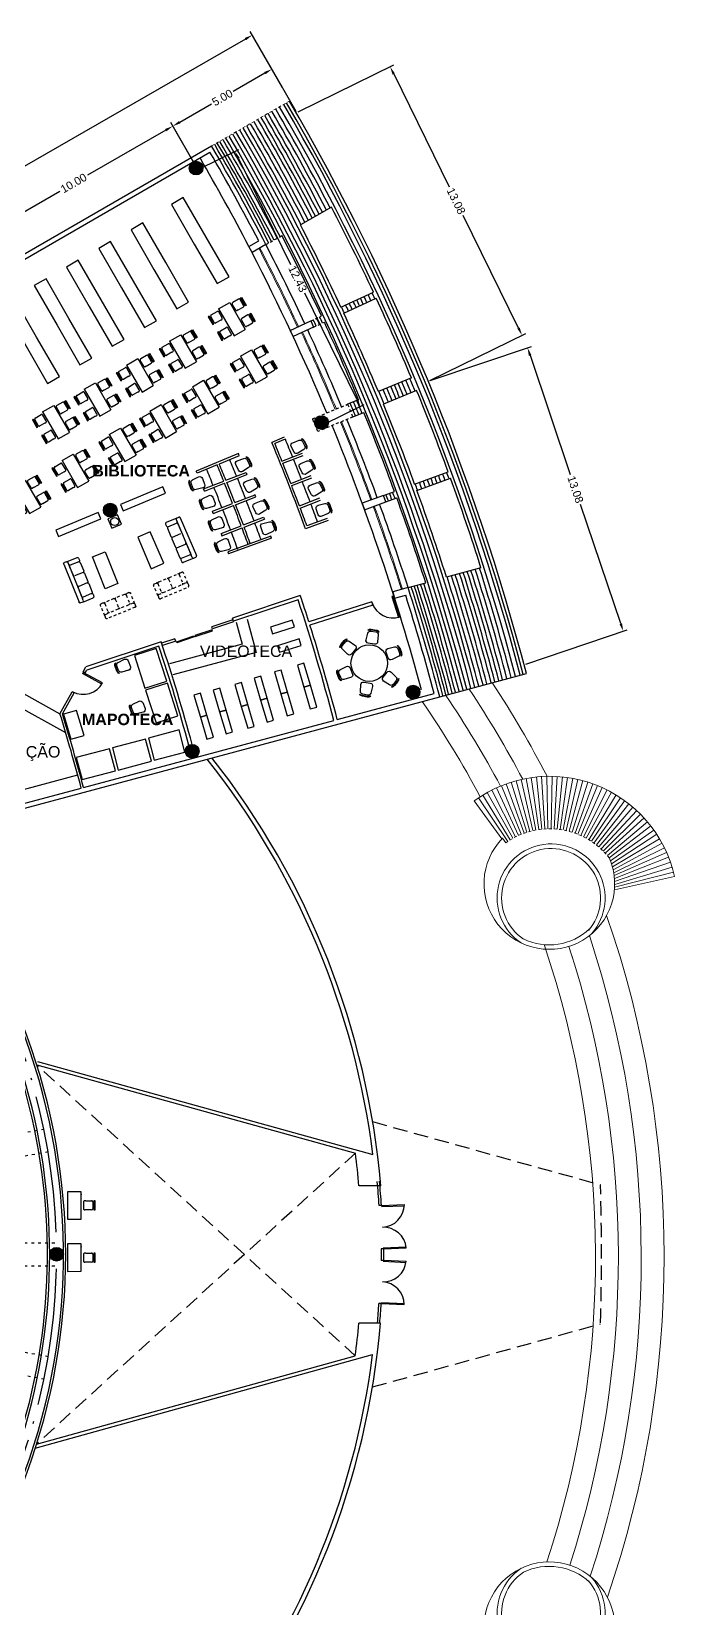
# Model space of a CAD drawing. Header units: millimetres. Extents: x 261 to 423, y 98 to 222.
# Drawn here: x 392.7 to 420.9, y 153.3 to 222.3 of the extents above; entities that cross this region are included whole.
import ezdxf

# ---------------------------------------------------------------- set-up
doc = ezdxf.new("R2010")
doc.units = ezdxf.units.MM
for name, pattern in [('ACAD_ISO03W100', [30, 12, -18]), ('ACAD_ISO04W100', [30, 24, -3, 0, -3]), ('HIDDEN2', [0.1875, 0.125, -0.0625])]:
    doc.linetypes.add(name, pattern=pattern)
for name, color, linetype in [('COLUMNAS', 5, 'Continuous'), ('Cotas', 1, 'Continuous'), ('Ejes', 1, 'ACAD_ISO04W100'), ('Letreros', 2, 'Continuous'), ('MUEBLES', 8, 'Continuous'), ('Muro-Alto', 6, 'Continuous'), ('MURO-BAJO', 3, 'Continuous')]:
    doc.layers.add(name, color=color, linetype=linetype)
doc.layers.add('Vidrio', color=7, linetype='Continuous', lineweight=15)
doc.styles.add('Arial-Bold', font='arialbd.ttf')
doc.styles.get("Standard").update_dxf_attribs({"font": 'arial.ttf'})
doc.dimstyles.new('MUSEO', dxfattribs={"dimtxt": 0.35, "dimasz": 0.35, "dimexe": 0.18, "dimexo": 0.058, "dimgap": 0.09, "dimtad": 0, "dimzin": 0, "dimdsep": 46, "dimtxsty": 'Standard', "dimcen": 0.09, "dimclrd": 1, "dimclre": 1, "dimclrt": 2, "dimadec": 0, "dimazin": 0, "dimtm": 1e-09, "dimtfac": 1, "dimtofl": 0, "dimtmove": 0, "dimatfit": 3, "dimfxl": 1, "dimtolj": 1, "dimtzin": 0, "dimarcsym": 0})

# ---------------------------------------------------------------- blocks, each defined once
blk = doc.blocks.new('s')
at = {"layer": 'MUEBLES'}
for p, q in [((-0.189, 0.36), (-0.214, 0.11)), ((-0.19, 0.461), (-0.204, 0.476)), ((-0.115, 0), (0.115, 0)), ((0.09, 0.52), (-0.09, 0.52)), ((0.09, 0.5), (-0.09, 0.5)), ((0.09, 0.45), (-0.09, 0.45)), ((0.214, 0.11), (0.189, 0.36)), ((0.19, 0.461), (0.204, 0.476))]:
    blk.add_line(p, q, dxfattribs=at)
for centre, radius, start, end in [((-0.115, 0.1), 0.1, 174.28941, 270), ((-0.09, 0.35), 0.17, 90, 132.1447), ((-0.09, 0.35), 0.15, 90, 132.1447), ((-0.09, 0.35), 0.1, 90, 174.28941), ((0.09, 0.35), 0.17, 47.8553, 90), ((0.09, 0.35), 0.15, 47.8553, 90), ((0.09, 0.35), 0.1, 5.71059, 90), ((0.115, 0.1), 0.1, 270, 5.71059)]:
    blk.add_arc(centre, radius, start, end, dxfattribs=at)
blk = doc.blocks.new('sillon33')
at = {"layer": 'MUEBLES'}
for p, q in [((267.623, 3377.474), (267.662, 3377.382)), ((268.109, 3377.736), (267.649, 3377.54)), ((267.727, 3377.356), (268.095, 3377.513)), ((268.083, 3377.67), (268.748, 3376.106)), ((268.109, 3377.736), (268.201, 3377.775)), ((268.161, 3377.486), (268.318, 3377.118)), ((268.267, 3377.748), (268.971, 3376.092)), ((267.701, 3377.29), (267.858, 3376.922)), ((267.897, 3376.83), (268.053, 3376.462)), ((267.923, 3376.896), (268.291, 3377.052)), ((268.092, 3376.37), (268.249, 3376.002)), ((268.119, 3376.436), (268.487, 3376.592)), ((268.315, 3375.976), (268.683, 3376.132)), ((268.853, 3375.987), (268.393, 3375.792)), ((268.553, 3376.566), (268.709, 3376.198)), ((268.787, 3376.014), (268.748, 3376.106)), ((268.853, 3375.987), (268.945, 3376.027)), ((268.288, 3375.91), (268.327, 3375.818))]:
    blk.add_line(p, q, dxfattribs=at)
for centre, start, end in [((267.669, 3377.494), 113.04784, 203.04785), ((267.708, 3377.402), 203.04786, 293.04787), ((267.747, 3377.31), 113.04786, 203.04786), ((268.129, 3377.69), 113.04784, 203.04785), ((268.076, 3377.559), 293.0479, 23.04789), ((268.115, 3377.466), 23.04787, 113.04786), ((268.221, 3377.729), 23.04784, 113.04785), ((267.904, 3376.942), 203.04787, 293.04787), ((267.943, 3376.85), 113.04794, 203.04793), ((268.467, 3376.638), 293.04781, 23.04781), ((268.099, 3376.482), 203.04787, 293.04787), ((268.138, 3376.39), 113.0478, 203.0478), ((268.295, 3376.022), 203.04787, 293.04787), ((268.334, 3375.93), 113.04784, 203.04785), ((268.507, 3376.546), 23.04787, 113.04786), ((268.702, 3376.086), 23.04786, 113.04784), ((268.833, 3376.033), 203.04789, 293.0479), ((268.925, 3376.073), 293.04789, 23.0479), ((268.373, 3375.838), 203.04786, 293.04787)]:
    blk.add_arc(centre, 0.05, start, end, dxfattribs=at)
blk = doc.blocks.new('s2')
at = {"layer": 'MUEBLES', "linetype": 'HIDDEN2'}
for p, q in [((267.783, 3375.133), (268.152, 3375.288)), ((268.217, 3375.261), (268.373, 3374.892)), ((268.244, 3375.327), (268.336, 3375.365)), ((268.596, 3374.878), (268.402, 3375.339)), ((267.293, 3374.327), (267.099, 3374.788)), ((267.126, 3374.854), (267.218, 3374.893)), ((267.284, 3374.866), (267.439, 3374.497)), ((267.322, 3374.939), (267.691, 3375.094)), ((267.384, 3374.205), (268.608, 3374.72)), ((267.516, 3374.478), (267.885, 3374.633)), ((267.757, 3375.067), (267.912, 3374.698)), ((267.977, 3374.672), (268.346, 3374.827)), ((268.53, 3374.905), (268.438, 3374.866)), ((268.596, 3374.878), (268.634, 3374.786)), ((267.293, 3374.327), (267.332, 3374.235)), ((267.32, 3374.393), (267.516, 3374.478))]:
    blk.add_line(p, q, dxfattribs=at)
for centre, radius, start, end in [((268.171, 3375.242), 0.05, 22.83434, 112.83434), ((268.263, 3375.281), 0.05, 112.83436, 202.83437), ((268.356, 3375.319), 0.05, 22.83434, 112.83435), ((267.145, 3374.808), 0.05, 112.83436, 202.83437), ((267.238, 3374.846), 0.05, 22.83434, 112.83435), ((267.347, 3374.879), 0.065, 112.62314, 191.31638), ((267.71, 3375.048), 0.05, 22.83434, 112.83434), ((267.803, 3375.087), 0.05, 112.83441, 202.83441), ((267.866, 3374.679), 0.05, 292.8344, 22.8344), ((267.958, 3374.718), 0.05, 202.83435, 292.83434), ((268.326, 3374.873), 0.05, 292.8344, 22.8344), ((268.419, 3374.912), 0.05, 202.83435, 292.83434), ((268.55, 3374.859), 0.05, 22.83434, 112.83435), ((268.588, 3374.766), 0.05, 292.83437, 22.83437), ((267.34, 3374.347), 0.05, 112.83436, 202.83437), ((267.378, 3374.255), 0.05, 202.83436, 292.83437), ((267.497, 3374.564), 0.088, 228.91627, 282.89575)]:
    blk.add_arc(centre, radius, start, end, dxfattribs=at)
blk = doc.blocks.new('biblio')
at = {"layer": 'MUEBLES'}
for p, q in [((260.989, 3379.111), (261.48, 3379.395)), ((261.48, 3379.395), (262.162, 3378.215)), ((261.87, 3379.537), (261.61, 3379.387)), ((262.088, 3379.259), (261.938, 3379.519)), ((260.802, 3378.517), (260.652, 3378.777)), ((260.671, 3378.845), (260.931, 3378.995)), ((260.989, 3379.111), (261.67, 3377.931)), ((261.149, 3378.717), (260.999, 3378.977)), ((261.742, 3379.059), (261.592, 3379.319)), ((261.853, 3379.066), (261.81, 3379.041)), ((261.853, 3379.066), (262.07, 3379.191)), ((262.27, 3378.844), (262.01, 3378.694)), ((262.488, 3378.566), (262.338, 3378.826)), ((261.087, 3378.624), (260.871, 3378.499)), ((261.202, 3377.824), (261.052, 3378.084)), ((261.071, 3378.152), (261.331, 3378.302)), ((261.087, 3378.624), (261.131, 3378.649)), ((261.549, 3378.024), (261.399, 3378.284)), ((261.67, 3377.931), (262.162, 3378.215)), ((262.142, 3378.366), (261.992, 3378.626)), ((262.253, 3378.373), (262.21, 3378.348)), ((262.253, 3378.373), (262.47, 3378.498)), ((261.487, 3377.931), (261.271, 3377.806)), ((261.487, 3377.931), (261.531, 3377.956))]:
    blk.add_line(p, q, dxfattribs=at)
for points in [[(262, 3379.612), (262.2, 3379.266), (262.156, 3379.241), (261.956, 3379.587)], [(260.541, 3378.77), (260.741, 3378.424), (260.784, 3378.449), (260.584, 3378.795)], [(262.4, 3378.919), (262.6, 3378.573), (262.556, 3378.548), (262.356, 3378.894)], [(260.941, 3378.077), (261.141, 3377.731), (261.184, 3377.756), (260.984, 3378.102)]]:
    blk.add_lwpolyline(points, close=True, dxfattribs=at)
for centre, start, end in [((261.635, 3379.344), 120.00052, 210.00053), ((261.895, 3379.494), 29.99996, 119.99997), ((260.696, 3378.802), 120.00003, 210.00004), ((260.956, 3378.952), 29.99947, 119.99948), ((261.106, 3378.692), 299.99992, 29.99994), ((261.785, 3379.084), 210.00006, 300.00008), ((262.035, 3378.651), 120.00052, 210.00053), ((262.045, 3379.234), 299.99996, 29.99997), ((262.295, 3378.801), 29.99996, 119.99997), ((260.846, 3378.542), 210.00003, 300.00004), ((261.096, 3378.109), 120.00003, 210.00004), ((261.356, 3378.259), 29.99947, 119.99948), ((261.506, 3377.999), 299.99992, 29.99994), ((262.185, 3378.391), 210.00006, 300.00008), ((262.445, 3378.541), 299.99996, 29.99997), ((261.246, 3377.849), 210.00003, 300.00004)]:
    blk.add_arc(centre, 0.05, start, end, dxfattribs=at)
blk = doc.blocks.new('*D47')
at = {"layer": 'Cotas', "color": 1, "lineweight": -2}
for p, q in [((403.709, 219.834), (402.305, 222.274)), ((402.092, 221.943), (383.219, 211.087)), ((363.158, 199.547), (382.03, 210.403)), ((364.169, 197.089), (362.765, 199.529))]:
    blk.add_line(p, q, dxfattribs=at)
at = {"layer": 'Cotas', "color": 1}
for points in [[(402.062, 221.994), (402.121, 221.893), (402.395, 222.118)], [(363.129, 199.598), (363.187, 199.497), (362.855, 199.373)]]:
    blk.add_solid(points, dxfattribs=at)
at = {"layer": 'DefPoints', "color": 0}
for p in [(402.395, 222.118), (403.738, 219.783), (364.198, 197.038)]:
    blk.add_point(p, dxfattribs=at)
at = {"layer": 'Cotas', "color": 2, "insert": (382.625, 210.745), "char_height": 0.35, "attachment_point": 5, "rotation": 29.90908}
blk.add_mtext('\\A1;45.62', dxfattribs=at)
blk = doc.blocks.new('*D55')
at = {"layer": 'Cotas', "color": 1, "lineweight": -2}
for p, q in [((410.165, 207.008), (414.599, 208.505)), ((414.54, 208.116), (416.297, 202.912)), ((418.501, 196.384), (416.744, 201.588)), ((414.351, 194.613), (418.784, 196.11))]:
    blk.add_line(p, q, dxfattribs=at)
at = {"layer": 'Cotas', "color": 1}
for points in [[(414.595, 208.134), (414.485, 208.097), (414.428, 208.447)], [(418.557, 196.403), (418.446, 196.366), (418.613, 196.053)]]:
    blk.add_solid(points, dxfattribs=at)
at = {"layer": 'DefPoints', "color": 0}
for p in [(414.428, 208.447), (410.11, 206.99), (414.296, 194.595)]:
    blk.add_point(p, dxfattribs=at)
at = {"layer": 'Cotas', "color": 2, "insert": (416.521, 202.25), "char_height": 0.35, "attachment_point": 5, "rotation": 288.65765}
blk.add_mtext('\\A1;13.08', dxfattribs=at)
blk = doc.blocks.new('escritorio')
at = {"layer": 'COLUMNAS'}
blk.add_point((174.179, 3347.155), dxfattribs=at)
at = {"layer": 'MUEBLES'}
for p, q in [((174.499, 3347.655), (174.799, 3347.656)), ((174.45, 3347.355), (174.449, 3347.605)), ((174.45, 3347.355), (174.45, 3347.305)), ((174.5, 3347.255), (174.8, 3347.256)), ((174.849, 3347.606), (174.85, 3347.306))]:
    blk.add_line(p, q, dxfattribs=at)
for points in [[(174.849, 3347.756), (174.449, 3347.755), (174.449, 3347.705), (174.849, 3347.706)], [(175.252, 3346.557), (175.25, 3347.157), (174.05, 3347.154), (174.052, 3346.554)]]:
    blk.add_lwpolyline(points, close=True, dxfattribs=at)
for centre, start, end in [((174.499, 3347.605), 90.13845, 180.13845), ((174.799, 3347.606), 0.13842, 90.13842), ((174.5, 3347.305), 180.13835, 270.13836), ((174.8, 3347.306), 270.13789, 0.1379)]:
    blk.add_arc(centre, 0.05, start, end, dxfattribs=at)
blk = doc.blocks.new('*D51')
at = {"layer": 'Cotas', "color": 1, "lineweight": -2}
for p, q in [((398.613, 217.963), (395.188, 215.992)), ((399.981, 216.287), (398.827, 218.293)), ((390.552, 213.325), (393.978, 215.296)), ((391.312, 211.301), (390.159, 213.307))]:
    blk.add_line(p, q, dxfattribs=at)
at = {"layer": 'Cotas', "color": 1}
for points in [[(398.584, 218.013), (398.642, 217.912), (398.917, 218.137)], [(390.523, 213.376), (390.581, 213.275), (390.248, 213.151)]]:
    blk.add_solid(points, dxfattribs=at)
at = {"layer": 'DefPoints', "color": 0}
for p in [(398.917, 218.137), (400.01, 216.237), (391.341, 211.251)]:
    blk.add_point(p, dxfattribs=at)
at = {"layer": 'Cotas', "color": 2, "insert": (394.583, 215.644), "char_height": 0.35, "attachment_point": 5, "rotation": 29.90908}
blk.add_mtext('\\A1;10.00', dxfattribs=at)
blk = doc.blocks.new('*D52')
at = {"layer": 'Cotas', "color": 1, "lineweight": -2}
for p, q in [((404.315, 218.781), (403.161, 220.786)), ((402.947, 220.456), (401.555, 219.655)), ((399.22, 218.312), (400.612, 219.112)), ((399.952, 216.338), (398.827, 218.293))]:
    blk.add_line(p, q, dxfattribs=at)
at = {"layer": 'Cotas', "color": 1}
for points in [[(402.918, 220.506), (402.976, 220.405), (403.251, 220.63)], [(399.191, 218.362), (399.249, 218.261), (398.917, 218.137)]]:
    blk.add_solid(points, dxfattribs=at)
at = {"layer": 'DefPoints', "color": 0}
for p in [(403.251, 220.63), (404.344, 218.73), (399.981, 216.287)]:
    blk.add_point(p, dxfattribs=at)
at = {"layer": 'Cotas', "color": 2, "insert": (401.084, 219.384), "char_height": 0.35, "attachment_point": 5, "rotation": 29.90908}
blk.add_mtext('\\A1;5.00', dxfattribs=at)
blk = doc.blocks.new('*D54')
at = {"layer": 'Cotas', "color": 1, "lineweight": -2}
for p, q in [((404.396, 218.756), (408.582, 220.812)), ((408.575, 220.419), (410.996, 215.49)), ((414.033, 209.306), (411.612, 214.235)), ((410.162, 207.015), (414.349, 209.071))]:
    blk.add_line(p, q, dxfattribs=at)
at = {"layer": 'Cotas', "color": 1}
for points in [[(408.627, 220.444), (408.523, 220.393), (408.421, 220.733)], [(414.085, 209.332), (413.981, 209.28), (414.187, 208.992)]]:
    blk.add_solid(points, dxfattribs=at)
at = {"layer": 'DefPoints', "color": 0}
for p in [(408.421, 220.733), (404.344, 218.73), (410.11, 206.99)]:
    blk.add_point(p, dxfattribs=at)
at = {"layer": 'Cotas', "color": 2, "insert": (411.304, 214.862), "char_height": 0.35, "attachment_point": 5, "rotation": 296.15908}
blk.add_mtext('\\A1;13.08', dxfattribs=at)
blk = doc.blocks.new('*D53')
at = {"layer": 'Cotas', "color": 1, "lineweight": -2}
for p, q in [((400.062, 216.263), (401.8, 217.116)), ((401.792, 216.723), (404.069, 212.087)), ((406.962, 206.197), (404.685, 210.833)), ((405.54, 205.109), (407.278, 205.963))]:
    blk.add_line(p, q, dxfattribs=at)
at = {"layer": 'Cotas', "color": 1}
for points in [[(401.845, 216.749), (401.74, 216.697), (401.638, 217.037)], [(407.014, 206.223), (406.91, 206.172), (407.116, 205.883)]]:
    blk.add_solid(points, dxfattribs=at)
at = {"layer": 'DefPoints', "color": 0}
for p in [(401.638, 217.037), (400.01, 216.237), (405.488, 205.083)]:
    blk.add_point(p, dxfattribs=at)
at = {"layer": 'Cotas', "color": 2, "insert": (404.377, 211.46), "char_height": 0.35, "attachment_point": 5, "rotation": 296.15908}
blk.add_mtext('\\A1;12.43', dxfattribs=at)

msp = doc.modelspace()

# ---------------------------------------------------------------- hatches: boundary and pattern name
at = {"layer": 'COLUMNAS', "linetype": 'HIDDEN2'}
h = msp.add_hatch(color=256, dxfattribs=at)
edge = h.paths.add_edge_path()
edge.add_arc((399.934, 216.302), 0.3, 0, 360)
h = msp.add_hatch(color=256, dxfattribs=at)
edge = h.paths.add_edge_path()
edge.add_arc((405.419, 205.176), 0.3, 0, 360)
h = msp.add_hatch(color=256, dxfattribs=at)
edge = h.paths.add_edge_path()
edge.add_arc((396.184, 201.349), 0.3, 0, 360)
h = msp.add_hatch(color=256, dxfattribs=at)
edge = h.paths.add_edge_path()
edge.add_arc((409.425, 193.39), 0.3, 0, 360)
h = msp.add_hatch(color=256, dxfattribs=at)
edge = h.paths.add_edge_path()
edge.add_arc((399.765, 190.802), 0.3, 0, 360)
h = msp.add_hatch(color=256, dxfattribs=at)
edge = h.paths.add_edge_path()
edge.add_arc((393.836, 168.808), 0.3, 0, 360)

# ---------------------------------------------------------------- linework, layer by layer
at = {"linetype": 'HIDDEN2', "ltscale": 5}
for p, q in [((406.896, 164.368), (392.968, 177.088)), ((407.656, 174.609), (417.616, 171.85)), ((406.903, 173.228), (392.962, 160.508)), ((407.656, 163.006), (417.616, 165.765))]:
    msp.add_line(p, q, dxfattribs=at)
at = {"color": 1, "linetype": 'ACAD_ISO03W100', "ltscale": 0.01}
for p, q in [((393.29, 174.27), (385.9, 172.923)), ((393.469, 173.286), (386.08, 171.939)), ((385.835, 169.308), (393.832, 169.308)), ((385.835, 168.308), (393.832, 168.308)), ((393.469, 164.329), (386.08, 165.676)), ((393.29, 163.345), (385.9, 164.692))]:
    msp.add_line(p, q, dxfattribs=at)
at = {"linetype": 'HIDDEN2', "ltscale": 5}
msp.add_arc((317.662, 168.835), 100, 358.26873, 1.72768, dxfattribs=at)
at = {"layer": 'COLUMNAS'}
for centre in [(399.934, 216.302), (405.419, 205.176), (396.184, 201.349), (409.425, 193.39), (399.765, 190.802), (393.836, 168.808)]:
    msp.add_circle(centre, 0.3, dxfattribs=at)
at = {"layer": 'Ejes', "ltscale": 0.25}
msp.add_arc((366.578, 168.808), 27.259, 266.17724, 93.77465, dxfattribs=at)
at = {"layer": 'MUEBLES'}
for p, q in [((403.791, 204.535), (403.247, 204.31)), ((403.829, 204.443), (403.377, 204.256)), ((401.788, 203.82), (399.94, 203.054)), ((401.826, 203.727), (400.949, 203.364)), ((403.691, 203.487), (404.582, 203.835)), ((403.729, 203.394), (404.619, 203.741)), ((400.856, 203.325), (399.979, 202.961)), ((401.239, 202.654), (402.124, 202.999)), ((401.276, 202.561), (402.161, 202.906)), ((402.124, 202.999), (402.161, 202.906)), ((404.079, 202.511), (404.964, 202.856)), ((404.115, 202.418), (405, 202.763)), ((400.267, 202.274), (401.146, 202.617)), ((400.303, 202.181), (401.183, 202.525)), ((400.648, 201.296), (401.533, 201.641)), ((400.685, 201.203), (401.57, 201.548)), ((401.627, 201.678), (402.512, 202.023)), ((401.663, 201.585), (402.548, 201.93)), ((404.456, 201.531), (405.346, 201.878)), ((404.491, 201.437), (405.382, 201.785)), ((401.03, 200.318), (401.91, 200.661)), ((402.003, 200.698), (402.888, 201.043)), ((402.038, 200.604), (402.924, 200.949)), ((405.707, 200.891), (404.721, 200.53)), ((405.672, 200.985), (404.78, 200.659)), ((401.066, 200.225), (401.945, 200.568)), ((403.198, 200.211), (401.319, 199.523)), ((403.232, 200.117), (401.354, 199.429)), ((401.547, 196.556), (400.622, 196.25)), ((402.174, 196.575), (402.563, 195.126)), ((400.653, 196.155), (400.622, 196.25)), ((401.579, 196.461), (400.653, 196.155)), ((401.691, 196.445), (401.95, 195.479)), ((399.014, 195.718), (398.431, 195.525)), ((399.046, 195.623), (398.462, 195.43)), ((399.046, 195.623), (399.014, 195.718)), ((395.821, 193.742), (394.977, 194.199)), ((395.85, 193.795), (395.005, 194.252)), ((392.028, 193.528), (393.983, 192.447)), ((391.967, 192.876), (394.233, 191.623)), ((389.766, 188.433), (394.761, 189.771)), ((408.043, 170.941), (407.939, 170.935)), ((408.043, 170.941), (409.042, 170.984)), ((408.045, 170.891), (409.044, 170.934)), ((408.024, 169.043), (408.024, 168.543)), ((408.124, 169.043), (408.024, 169.043)), ((408.122, 169.093), (409.121, 169.136)), ((408.124, 169.043), (409.123, 169.086)), ((408.124, 169.043), (408.124, 168.543)), ((408.124, 168.543), (408.024, 168.543)), ((408.122, 168.5), (409.121, 168.456)), ((408.124, 168.55), (409.123, 168.506)), ((408.039, 166.652), (407.933, 166.659)), ((408.039, 166.652), (409.039, 166.608)), ((408.042, 166.702), (409.041, 166.658))]:
    msp.add_line(p, q, dxfattribs=at)
at = {"layer": 'MUEBLES', "linetype": 'ByBlock'}
for p, q in [((399.979, 202.961), (399.94, 203.054)), ((400.303, 202.181), (400.267, 202.274)), ((402.888, 201.043), (402.924, 200.949)), ((401.03, 200.318), (401.066, 200.225)), ((401.319, 199.523), (401.354, 199.429))]:
    msp.add_line(p, q, dxfattribs=at)
at = {"layer": 'MUEBLES'}
for points in [[(399.858, 212.982), (400.858, 211.25), (401.377, 211.55), (400.377, 213.282), (399.377, 215.014), (398.858, 214.714)], [(398.091, 211.876), (399.091, 210.144), (399.611, 210.444), (398.611, 212.176), (397.611, 213.908), (397.091, 213.608)], [(396.679, 211.061), (397.679, 209.329), (398.199, 209.629), (397.199, 211.361), (396.199, 213.093), (395.679, 212.793)], [(395.268, 210.246), (396.268, 208.514), (396.787, 208.814), (395.787, 210.546), (394.787, 212.278), (394.268, 211.978)], [(393.856, 209.431), (394.856, 207.699), (395.376, 207.999), (394.376, 209.731), (393.376, 211.463), (392.856, 211.163)], [(392.444, 208.616), (393.444, 206.884), (393.964, 207.184), (392.964, 208.916), (391.964, 210.648), (391.444, 210.348)], [(396.747, 201.323), (398.594, 202.089), (398.479, 202.366), (396.632, 201.6)], [(393.926, 200.194), (395.774, 200.96), (395.659, 201.237), (393.811, 200.471)], [(396.499, 201.143), (396.083, 200.971), (396.256, 200.555), (396.671, 200.727)], [(397.383, 200.165), (397.973, 198.786), (398.525, 199.022), (397.935, 200.401)], [(395.961, 199.527), (396.516, 198.134), (395.958, 197.912), (395.404, 199.305)], [(408.492, 197.571), (408.785, 196.658), (408.842, 196.675), (408.549, 197.589)], [(403.189, 196.228), (403.279, 195.942), (404.233, 196.242), (404.143, 196.529)], [(399.833, 195.849), (399.849, 195.801), (399.092, 195.542), (399.076, 195.59)], [(399.878, 195.864), (399.894, 195.816), (400.653, 196.068), (400.637, 196.116)], [(398.652, 193.87), (398.193, 195.298), (397.241, 194.992), (397.699, 193.564)], [(403.491, 195.416), (403.581, 195.13), (404.535, 195.43), (404.445, 195.716)], [(404.651, 194.656), (404.364, 194.572), (404.644, 193.612), (404.932, 193.696)], [(399.138, 192.354), (398.679, 193.782), (397.727, 193.476), (398.186, 192.048)], [(401.921, 193.811), (401.633, 193.727), (401.914, 192.767), (402.202, 192.851)], [(402.764, 194.084), (402.476, 194), (402.757, 193.04), (403.045, 193.124)], [(403.651, 194.354), (403.363, 194.27), (403.643, 193.31), (403.931, 193.394)], [(400.13, 193.338), (399.842, 193.254), (400.123, 192.294), (400.411, 192.378)], [(400.967, 193.566), (400.679, 193.482), (400.959, 192.522), (401.247, 192.606)], [(403.045, 193.124), (402.757, 193.04), (403.037, 192.08), (403.325, 192.164)], [(403.931, 193.394), (403.643, 193.31), (403.924, 192.35), (404.212, 192.434)], [(404.932, 193.696), (404.644, 193.612), (404.925, 192.652), (405.212, 192.736)], [(394.463, 191.326), (395.038, 191.497), (394.713, 192.59), (394.138, 192.419)], [(400.411, 192.378), (400.123, 192.294), (400.403, 191.334), (400.691, 191.418)], [(401.251, 192.607), (400.963, 192.523), (401.244, 191.563), (401.532, 191.647)], [(402.202, 192.851), (401.914, 192.767), (402.194, 191.807), (402.482, 191.892)], [(398.109, 190.415), (399.444, 190.767), (399.189, 191.734), (397.854, 191.382)], [(396.532, 189.983), (397.983, 190.365), (397.727, 191.332), (396.277, 190.95)], [(394.955, 189.567), (396.406, 189.949), (396.151, 190.916), (394.7, 190.534)]]:
    msp.add_lwpolyline(points, close=True, dxfattribs=at)
for points in [[(401.95, 195.479), (398.773, 194.628)], [(402.563, 195.126), (398.922, 194.15)]]:
    msp.add_lwpolyline(points, dxfattribs=at)
for centre, radius in [((396.377, 200.849), 0.175), ((407.509, 194.658), 0.801)]:
    msp.add_circle(centre, radius, dxfattribs=at)
for centre, radius, start, end in [((317.662, 168.802), 95.375, 27.52014, 30.1799), ((317.662, 168.802), 95.375, 15, 22.33327), ((316.476, 168.29), 93.95, 20.06982, 22.54398), ((316.476, 168.29), 94.05, 21.97731, 22.48302), ((316.476, 168.29), 94.55, 21.97731, 22.48302), ((316.818, 168.547), 91.55, 21.99939, 22.48202), ((316.818, 168.547), 92, 22.48235, 22.54462), ((316.476, 168.29), 94.55, 21.33763, 21.91639), ((316.818, 168.547), 90.45, 22.00015, 22.48199), ((316.818, 168.547), 90.95, 22.00015, 22.48199), ((316.818, 168.547), 91.05, 21.99939, 22.48202), ((316.818, 168.547), 91.55, 21.33863, 21.93646), ((316.476, 168.29), 94.05, 21.33763, 21.91639), ((316.818, 168.547), 90.45, 21.33867, 21.93715), ((316.818, 168.547), 90.95, 21.33867, 21.93715), ((316.818, 168.547), 91.05, 21.33863, 21.93646), ((316.476, 168.29), 94.05, 20.69795, 21.27671), ((316.476, 168.29), 94.55, 20.69795, 21.27671), ((316.818, 168.547), 90.45, 20.67719, 21.27567), ((316.818, 168.547), 90.95, 20.67719, 21.27567), ((316.818, 168.547), 91.05, 20.67788, 21.2757), ((316.818, 168.547), 91.55, 20.67788, 21.2757), ((316.818, 168.547), 92, 21.27603, 21.33831), ((316.476, 168.29), 94.05, 20.13078, 20.63703), ((316.476, 168.29), 94.55, 20.13078, 20.63703), ((316.818, 168.547), 90, 21.27534, 21.339), ((316.818, 168.547), 91.55, 20.13161, 20.61495), ((316.818, 168.547), 90.45, 20.10032, 20.61418), ((316.818, 168.547), 90.95, 20.13182, 20.61418), ((316.818, 168.547), 91.05, 20.13178, 20.61495), ((316.818, 168.547), 92, 20.06918, 20.13146), ((408.549, 197.589), 0.96, 197.79775, 287.79775), ((395.005, 194.252), 0.96, 241.59191, 331.59191), ((373.55, 168.846), 34.452, 3.4764, 5.24423), ((373.55, 168.846), 34.552, 3.4764, 5.24423), ((408.041, 170.991), 1, 272.45244, 359.58646), ((408.126, 168.993), 1, 5.31843, 92.45244), ((408.126, 168.6), 1, 267.45664, 354.59066), ((408.037, 166.602), 1, 0.32263, 87.45664), ((373.55, 168.846), 34.452, 354.93726, 356.36054), ((373.55, 168.846), 34.552, 354.93726, 356.36054)]:
    msp.add_arc(centre, radius, start, end, dxfattribs=at)
at = {"layer": 'Muro-Alto', "color": 0, "linetype": 'ByBlock'}
for p, q in [((405.856, 214.598), (404.501, 213.816)), ((406.269, 210.228), (407.687, 210.884)), ((406.395, 209.956), (407.813, 210.612)), ((409.348, 207.13), (407.905, 206.531)), ((409.578, 206.575), (408.134, 205.977)), ((409.578, 206.575), (408.134, 205.977)), ((409.49, 202.489), (410.957, 203.028)), ((409.593, 202.207), (411.06, 202.747)), ((412.392, 198.827), (410.882, 198.421)), ((410.591, 193.185), (414.383, 194.201))]:
    msp.add_line(p, q, dxfattribs=at)
at = {"layer": 'Muro-Alto'}
for p, q in [((402.383, 212.605), (402.245, 212.871)), ((387.43, 186.979), (410.591, 193.185)), ((406.107, 192.19), (410.347, 193.326)), ((395.013, 189.218), (405.963, 192.152)), ((389.921, 187.853), (394.916, 189.192)), ((393.008, 177.232), (407.664, 173.173)), ((392.968, 177.088), (406.903, 173.228)), ((392.907, 160.337), (407.655, 164.422)), ((392.962, 160.508), (406.896, 164.368))]:
    msp.add_line(p, q, dxfattribs=at)
at = {"layer": 'Muro-Alto', "linetype": 'ByBlock'}
for p, q in [((404.492, 197.615), (401.524, 196.627)), ((404.398, 197.423), (401.571, 196.485)), ((407.62, 197.335), (404.865, 196.466)), ((401.571, 196.485), (401.524, 196.627)), ((407.665, 197.192), (404.91, 196.323)), ((398.408, 195.593), (395.119, 194.502)), ((398.313, 195.404), (395.152, 194.355)), ((394.996, 194.28), (395.119, 194.502)), ((395.084, 194.231), (394.996, 194.28)), ((395.084, 194.231), (395.152, 194.355)), ((393.983, 192.447), (394.512, 193.404)), ((394.091, 192.436), (394.6, 193.356)), ((394.6, 193.356), (394.512, 193.404)), ((408.01, 171.797), (407.059, 171.797)), ((408.003, 165.797), (407.054, 165.797))]:
    msp.add_line(p, q, dxfattribs=at)
at = {"layer": 'Muro-Alto'}
for points in [[(364.854, 187.485), (364.296, 196.303), (400.614, 217.271)], [(382.853, 206.786), (400.542, 216.999)], [(402.245, 212.871), (402.245, 212.871), (402.678, 213.121)], [(402.99, 212.955), (402.383, 212.605)], [(409.205, 197.961), (408.535, 197.781), (408.613, 197.491), (409.102, 197.622)]]:
    msp.add_lwpolyline(points, dxfattribs=at)
for points in [[(404.056, 209.205), (404.949, 209.618), (405.075, 209.346), (404.183, 208.933)], [(407.306, 201.365), (408.229, 201.705), (408.126, 201.987), (407.203, 201.647)]]:
    msp.add_lwpolyline(points, close=True, dxfattribs=at)
at = {"layer": 'Muro-Alto', "linetype": 'HIDDEN2'}
msp.add_lwpolyline([(405.027, 205.339), (406.561, 205.975), (406.791, 205.42), (405.256, 204.784)], close=True, dxfattribs=at)
at = {"layer": 'Muro-Alto', "color": 0, "linetype": 'ByBlock'}
for centre, radius, start, end in [((317.662, 168.802), 98.751, 27.4249, 30.28617), ((317.662, 168.802), 98.922, 27.42936, 30.28617), ((317.662, 168.802), 99.117, 27.43443, 30.28617), ((317.662, 168.802), 99.309, 27.43939, 30.28617), ((317.662, 168.802), 99.502, 14.71352, 30.28617), ((317.662, 168.802), 99.715, 14.71352, 30.28617), ((317.662, 168.802), 99.856, 14.71352, 30.28617), ((317.662, 168.802), 100, 14.71352, 30.28617), ((317.662, 168.802), 97.489, 14.71352, 30.28617), ((317.662, 168.802), 97.669, 14.71352, 30.28617), ((317.662, 168.802), 97.839, 27.40088, 30.28617), ((317.662, 168.802), 98.037, 27.40615, 30.28617), ((317.662, 168.802), 98.212, 27.41076, 30.28617), ((317.662, 168.802), 98.407, 27.41591, 30.28617), ((317.662, 168.802), 98.571, 27.42019, 30.28617), ((317.662, 168.802), 96.221, 27.36264, 30.28617), ((317.662, 168.802), 96.353, 27.36581, 30.28617), ((317.662, 168.802), 96.481, 27.36885, 30.28617), ((317.662, 168.802), 96.644, 27.37274, 30.28617), ((317.662, 168.802), 96.789, 27.37617, 30.28617), ((317.662, 168.802), 96.956, 14.71352, 30.28617), ((317.662, 168.802), 97.131, 14.71352, 30.28617), ((317.612, 168.789), 97.351, 14.71352, 30.28617), ((317.662, 168.802), 99.375, 25.05372, 27.44108), ((317.662, 168.802), 97.812, 25.05737, 27.40018), ((317.662, 168.802), 98.037, 24.88151, 25.05684), ((317.662, 168.802), 98.212, 24.88141, 25.05642), ((317.662, 168.802), 98.407, 24.8813, 25.05596), ((317.662, 168.802), 98.571, 24.8812, 25.05558), ((317.662, 168.802), 98.751, 24.8811, 25.05516), ((317.662, 168.802), 98.922, 24.881, 25.05476), ((317.662, 168.802), 99.117, 24.88089, 25.05431), ((317.662, 168.802), 99.309, 24.88079, 25.05387), ((317.662, 168.802), 99.375, 22.68645, 24.88075), ((317.662, 168.802), 96.481, 24.88249, 25.06087), ((317.662, 168.802), 96.644, 24.88249, 25.06087), ((317.662, 168.802), 96.789, 24.88249, 25.06087), ((317.662, 168.802), 97.839, 24.88162, 25.05731), ((317.662, 168.802), 97.812, 22.68921, 24.88164), ((317.662, 168.802), 98.751, 22.33943, 22.68754), ((317.662, 168.802), 98.922, 22.33973, 22.68724), ((317.662, 168.802), 99.117, 22.34007, 22.68689), ((317.662, 168.802), 99.309, 22.34041, 22.68656), ((317.662, 168.802), 97.839, 22.33781, 22.68916), ((317.662, 168.802), 98.037, 22.33816, 22.6888), ((317.662, 168.802), 98.212, 22.33848, 22.68849), ((317.662, 168.802), 98.407, 22.33882, 22.68815), ((317.662, 168.802), 98.571, 22.33911, 22.68786), ((317.662, 168.802), 99.375, 20.14622, 22.34052), ((317.662, 168.802), 96.481, 22.33511, 22.69163), ((317.662, 168.802), 96.644, 22.33511, 22.69133), ((317.662, 168.802), 96.789, 22.33511, 22.69107), ((317.662, 168.802), 97.812, 20.14533, 22.33776), ((317.662, 168.802), 98.571, 19.97139, 20.14577), ((317.662, 168.802), 98.751, 19.97181, 20.14587), ((317.662, 168.802), 98.922, 19.9722, 20.14597), ((317.662, 168.802), 99.117, 19.97266, 20.14608), ((317.662, 168.802), 99.309, 19.9731, 20.14618), ((317.662, 168.802), 99.375, 17.58588, 19.97325), ((317.662, 168.802), 96.644, 19.9661, 20.14448), ((317.662, 168.802), 96.789, 19.9661, 20.14448), ((317.662, 168.802), 97.839, 19.96966, 20.14535), ((317.662, 168.802), 97.812, 17.62679, 19.9696), ((317.662, 168.802), 98.037, 19.97013, 20.14546), ((317.662, 168.802), 98.212, 19.97054, 20.14556), ((317.662, 168.802), 98.407, 19.971, 20.14567), ((317.662, 168.802), 96.481, 19.9661, 20.14448), ((317.662, 168.802), 98.571, 14.71352, 17.60678), ((317.662, 168.802), 98.751, 14.71352, 17.60207), ((317.662, 168.802), 98.922, 14.71352, 17.59761), ((317.662, 168.802), 99.117, 14.71352, 17.59254), ((317.662, 168.802), 99.309, 14.71352, 17.58758), ((317.662, 168.802), 96.221, 14.71352, 17.66433), ((317.662, 168.802), 96.353, 14.71352, 17.66116), ((317.662, 168.802), 96.481, 14.71352, 17.65812), ((317.662, 168.802), 96.644, 14.71352, 17.65423), ((317.662, 168.802), 96.789, 14.71352, 17.6508), ((317.662, 168.802), 97.839, 14.71352, 17.62609), ((317.662, 168.802), 98.037, 14.71352, 17.62082), ((317.662, 168.802), 98.212, 14.71352, 17.6162), ((317.662, 168.802), 98.407, 14.71352, 17.61106)]:
    msp.add_arc(centre, radius, start, end, dxfattribs=at)
at = {"layer": 'Muro-Alto'}
for centre, radius, start, end in [((317.662, 168.802), 96.075, 27.35913, 30.29786), ((317.662, 168.802), 95.875, 27.53308, 30.17896), ((317.662, 168.802), 96.075, 14.70182, 17.66784), ((317.662, 168.802), 95.875, 14.82072, 17.49389), ((373.068, 168.835), 34.868, 7.14592, 38.32889), ((373.068, 168.835), 35.068, 4.84404, 38.18804), ((366.578, 168.808), 26.959, 265.4348, 42.7726), ((366.578, 168.808), 26.859, 270.69204, 42.77904), ((366.578, 168.808), 27.559, 318.33882, 42.65898), ((366.578, 168.808), 27.659, 318.90521, 41.0688), ((373.067, 168.813), 34.122, 5.0171, 7.43385), ((373.068, 168.835), 35.068, 321.69737, 355.02882), ((373.068, 168.835), 34.122, 352.47682, 354.89199), ((373.068, 168.835), 34.868, 321.55574, 352.72891)]:
    msp.add_arc(centre, radius, start, end, dxfattribs=at)
at = {"layer": 'Muro-Alto', "linetype": 'ByBlock'}
for radius, start, end in [(91.336, 14.81181, 18.26156), (91.486, 17.60077, 18.35762), (94.375, 17.50683, 17.59789), (91.486, 14.81212, 17.50683), (84.925, 15.19589, 18.25452), (85.075, 15.19571, 18.35572), (79.9, 14.78487, 17.21349), (80, 14.78514, 17.18297)]:
    msp.add_arc((317.662, 168.802), radius, start, end, dxfattribs=at)
at = {"layer": 'MURO-BAJO', "linetype": 'HIDDEN2'}
for p, q in [((402.991, 212.955), (403.686, 213.351)), ((404.949, 209.618), (405.417, 209.836)), ((405.075, 209.346), (405.544, 209.563))]:
    msp.add_line(p, q, dxfattribs=at)
at = {"layer": 'MURO-BAJO', "linetype": 'ByBlock'}
for p, q in [((407.039, 206.172), (406.561, 205.975)), ((406.791, 205.42), (407.269, 205.617)), ((408.126, 201.987), (408.611, 202.165)), ((408.229, 201.705), (408.714, 201.881)), ((409.205, 197.961), (409.977, 198.173))]:
    msp.add_line(p, q, dxfattribs=at)
for centre, radius, start, end in [((317.662, 168.802), 96.875, 25.06087, 27.37822), ((317.662, 168.802), 95.375, 22.6937, 27.33994), ((316.061, 168.014), 97.859, 25.08252, 27.33818), ((317.662, 168.802), 96.075, 22.69239, 24.88266), ((317.662, 168.802), 96.875, 22.69091, 24.88249), ((317.662, 168.802), 96.875, 20.14448, 22.33606), ((317.662, 168.802), 96.075, 20.14431, 22.33458), ((317.662, 168.802), 96.075, 17.66783, 19.9661), ((317.662, 168.802), 96.875, 17.64875, 19.9661)]:
    msp.add_arc(centre, radius, start, end, dxfattribs=at)
at = {"layer": 'Vidrio', "linetype": 'HIDDEN2'}
for p, q in [((400.614, 217.271), (404.014, 219.234)), ((405.027, 205.339), (405.256, 204.784))]:
    msp.add_line(p, q, dxfattribs=at)
at = {"layer": 'Vidrio', "linetype": 'Continuous'}
for p, q in [((414.922, 187.382), (414.593, 189.652)), ((415.055, 187.399), (414.818, 189.68)), ((415.188, 187.41), (415.045, 189.699)), ((415.322, 187.416), (415.271, 189.708)), ((415.456, 187.416), (415.498, 189.709)), ((415.59, 187.411), (415.725, 189.7)), ((415.723, 187.4), (415.951, 189.682)), ((415.856, 187.384), (416.177, 189.655)), ((413.787, 186.998), (412.669, 189)), ((413.906, 187.061), (412.87, 189.107)), ((414.026, 187.119), (413.074, 189.205)), ((414.149, 187.172), (413.283, 189.295)), ((414.274, 187.22), (413.494, 189.377)), ((414.401, 187.263), (413.709, 189.449)), ((414.529, 187.301), (413.927, 189.513)), ((414.659, 187.333), (414.147, 189.568)), ((414.79, 187.36), (414.369, 189.615)), ((415.988, 187.363), (416.401, 189.618)), ((416.119, 187.336), (416.623, 189.573)), ((416.249, 187.304), (416.843, 189.518)), ((416.378, 187.266), (417.061, 189.455)), ((416.504, 187.224), (417.276, 189.383)), ((416.629, 187.176), (417.489, 189.302)), ((416.753, 187.124), (417.697, 189.213)), ((416.873, 187.066), (417.902, 189.116)), ((416.992, 187.004), (418.103, 189.01)), ((413.311, 186.972), (412.097, 188.633)), ((413.559, 186.858), (412.282, 188.763)), ((413.672, 186.93), (412.474, 188.885)), ((417.107, 186.936), (418.299, 188.896)), ((417.22, 186.865), (418.49, 188.774)), ((417.33, 186.788), (418.677, 188.644)), ((417.437, 186.707), (418.858, 188.507)), ((417.54, 186.622), (419.033, 188.363)), ((417.64, 186.533), (419.202, 188.212)), ((417.736, 186.44), (419.365, 188.054)), ((417.828, 186.343), (419.522, 187.89)), ((417.917, 186.243), (419.671, 187.719)), ((413.475, 186.799, -0.001), (413.339, 187.001, -0.001)), ((418.001, 186.138), (419.814, 187.542)), ((418.054, 186.012), (419.949, 187.36)), ((418.099, 185.884), (420.077, 187.173)), ((418.138, 185.754), (420.197, 186.98)), ((418.17, 185.624), (420.309, 186.783)), ((418.196, 185.494), (420.413, 186.581)), ((418.216, 185.364), (420.509, 186.375)), ((418.229, 185.235), (420.596, 186.166)), ((418.235, 184.854), (420.806, 185.519)), ((418.237, 185.107), (420.675, 185.953)), ((418.239, 184.98), (420.745, 185.737)), ((418.228, 184.749), (420.851, 185.33))]:
    msp.add_line(p, q, dxfattribs=at)
for points in [[(412.896, 193.787, -0.025818), (415.281, 189.708, -0.025818)], [(410.853, 193.247, -0.026473), (413.246, 189.28, -0.026473)], [(411.876, 193.518, -0.025571), (414.217, 189.584, -0.025571)], [(409.824, 192.979, -0.028518), (412.361, 188.815, -0.028518)], [(417.887, 183.628, -0.167361), (417.919, 153.814)], [(417.131, 182.742, -0.160412), (417.171, 154.728)], [(415.155, 182.347, -0.161858), (415.272, 155.356, -0.161858)], [(416.233, 182.273, -0.002975), (416.392, 181.777)], [(416.233, 182.273, -0.158386), (416.277, 155.214, -0.122654)]]:
    msp.add_lwpolyline(points, format="xyb", dxfattribs=at)
at = {"layer": 'Vidrio', "linetype": 'ByBlock'}
for centre, radius, start, end in [((316.061, 168.014), 97.509, 25.08252, 27.32872), ((316.061, 168.014), 97.559, 25.08252, 27.33008), ((317.662, 168.802), 95.775, 22.69239, 24.88266), ((317.662, 168.802), 95.825, 22.69239, 24.88266), ((317.662, 168.802), 95.775, 20.14431, 22.33458), ((317.662, 168.802), 95.825, 20.14431, 22.33458), ((317.662, 168.802), 95.775, 17.66783, 19.9661), ((317.662, 168.802), 95.825, 17.66783, 19.9661)]:
    msp.add_arc(centre, radius, start, end, dxfattribs=at)
at = {"layer": 'Vidrio', "linetype": 'Continuous'}
for centre, radius, start, end in [((415.395, 184.12), 5.589, 12.50516, 126.16212), ((415.458, 184.389), 2.363, 318.84517, 236.27272), ((415.458, 184.389), 2.163, 318.84517, 236.27272), ((415.458, 153.112), 2.363, 123.72728, 41.15483), ((415.458, 153.112), 2.163, 123.72728, 41.15483)]:
    msp.add_arc(centre, radius, start, end, dxfattribs=at)
at = {"layer": 'Vidrio', "linetype": 'Continuous', "extrusion": (8.75864e-05, 5.14177e-05, 1)}
for centre, radius, start, end in [((415.381, 185.001, 0.045), 2.858, 135.59224, 23.29762), ((415.377, 184.928, 0.046), 2.59, 244.09463, 312.98032)]:
    msp.add_arc(centre, radius, start, end, dxfattribs=at)
at = {"layer": 'Vidrio', "linetype": 'HIDDEN2'}
msp.add_arc((415.395, 184.12, -0.001), 3.296, 37.60562, 125.62909, dxfattribs=at)
at = {"layer": 'Vidrio', "linetype": 'Continuous', "extrusion": (8.75864e-05, -5.14177e-05, 1)}
for centre, radius, start, end in [((415.381, 152.5, 0.028), 2.858, 336.70238, 224.40776), ((415.377, 152.573, 0.029), 2.59, 47.01968, 115.90537)]:
    msp.add_arc(centre, radius, start, end, dxfattribs=at)

# ---------------------------------------------------------------- block references
at = {"layer": 'Ejes', "ltscale": 0.003, "rotation": 269.8615230105797}
msp.add_blockref('escritorio', (-2951.807, 353.685), dxfattribs=at)
at = {"layer": 'MUEBLES'}
for p in [(139.926, -3168.964), (137.786, -3170.377), (140.884, -3171.034), (135.903, -3171.423), (134.052, -3172.48), (138.785, -3172.366), (136.924, -3173.434), (132.236, -3173.471), (135.148, -3174.464), (133.086, -3175.599), (130.98, -3176.734)]:
    msp.add_blockref('biblio', p, dxfattribs=at)
at = {"layer": 'MUEBLES', "yscale": 1.199999999999818, "zscale": 1.2}
for p, xscale, rotation in [((404.157, 204.006), -1.199999999999847, 296.449576183294), ((401.732, 203.213), -1.199999999999847, 296.449576183294), ((404.513, 203.1), -1.199999999999847, 296.449576183294), ((400.259, 202.606), -1.199999999999848, 110.3275425942408), ((402.087, 202.306), -1.199999999999847, 296.449576183294), ((404.917, 202.145), -1.199999999999847, 296.449576183294), ((400.718, 201.787), -1.199999999999848, 110.3275425942408), ((402.491, 201.351), -1.199999999999847, 296.449576183294), ((405.232, 201.277), -1.200000000000013, 289.0655283552092), ((401.111, 200.855), -1.199999999999848, 110.3275425942408), ((402.807, 200.483), -1.200000000000013, 289.0655283552092), ((401.38, 199.901), -1.199999999999848, 110.3275425942408), ((407.599, 195.507), -1.199999999999816, 350.3275425942468), ((406.818, 195.161), -1.19999999999996, 50.32754259424414), ((408.29, 195.004), -1.199999999999848, 290.3275425942408), ((397.017, 194.629), -1.199999999999848, 110.3275425942408), ((406.727, 194.311), -1.199999999999848, 110.3275425942408), ((407.418, 193.808), -1.199999999999816, 170.3275425942469), ((408.199, 194.155), -1.19999999999996, 230.3275425942441), ((397.657, 192.799), -1.199999999999848, 110.3275425942408)]:
    msp.add_blockref('s', p, dxfattribs=dict(at, xscale=xscale, rotation=rotation))
at = {"layer": 'MUEBLES', "linetype": 'HIDDEN2'}
msp.add_blockref('sillon33', (130.98, -3176.734), dxfattribs=at)
at = {"layer": 'MUEBLES', "linetype": 'HIDDEN2', "xscale": -1, "rotation": 44.94488186207683}
msp.add_blockref('sillon33', (2970.154, -2002.229), dxfattribs=at)
at = {"layer": 'MUEBLES', "rotation": 269.8615230105797}
msp.add_blockref('escritorio', (-2951.807, 351.402), dxfattribs=at)
at = {"layer": 'Vidrio', "linetype": 'HIDDEN2'}
msp.add_blockref('s2', (130.98, -3176.734), dxfattribs=at)
at = {"layer": 'Vidrio', "linetype": 'HIDDEN2', "xscale": -1, "rotation": 44.94488186207683}
msp.add_blockref('s2', (2970.154, -2002.229), dxfattribs=at)

# ---------------------------------------------------------------- texts
at = {"layer": 'Letreros', "style": 'Arial-Bold'}
for s, p in [('BIBLIOTECA', (395.399, 202.818)), ('MAPOTECA', (394.947, 191.945))]:
    msp.add_text(s, height=0.5, dxfattribs=at).set_placement(p)
at = {"layer": 'Letreros'}
for s, p in [('VIDEOTECA', (400.103, 194.927)), ('RECEPÇÃO', (390.083, 190.53))]:
    msp.add_text(s, height=0.5, dxfattribs=at).set_placement(p)

# ---------------------------------------------------------------- dimensions: what is measured, and where the dimension line sits
at = {"layer": 'Cotas'}
for p1, p2, distance, picture, middle in [((364.198, 197.038), (403.738, 219.783), 2.693, '*D47', (382.625, 210.745)), ((410.11, 206.99), (404.344, 218.73), -4.542, '*D54', (411.304, 214.862)), ((405.488, 205.083), (400.01, 216.237), -1.814, '*D53', (404.377, 211.46)), ((414.296, 194.595), (410.11, 206.99), -4.557, '*D55', (416.521, 202.25))]:
    dim = msp.add_aligned_dim(p1=p1, p2=p2, distance=distance, dimstyle='MUSEO', dxfattribs=at)
    dim.commit()
    dim.dimension.update_dxf_attribs({"geometry": picture, "text_midpoint": middle})
for base, p1, p2, picture, middle in [((403.251, 220.63), (399.981, 216.287), (404.344, 218.73), '*D52', (401.084, 219.384)), ((398.917, 218.137), (391.341, 211.251), (400.01, 216.237), '*D51', (394.583, 215.644))]:
    dim = msp.add_linear_dim(base=base, p1=p1, p2=p2, angle=209.90908, dimstyle='MUSEO', override={"dimtmove": 1}, dxfattribs=at)
    dim.commit()
    dim.dimension.update_dxf_attribs({"geometry": picture, "text_midpoint": middle})

doc.saveas('drawing.dxf')
